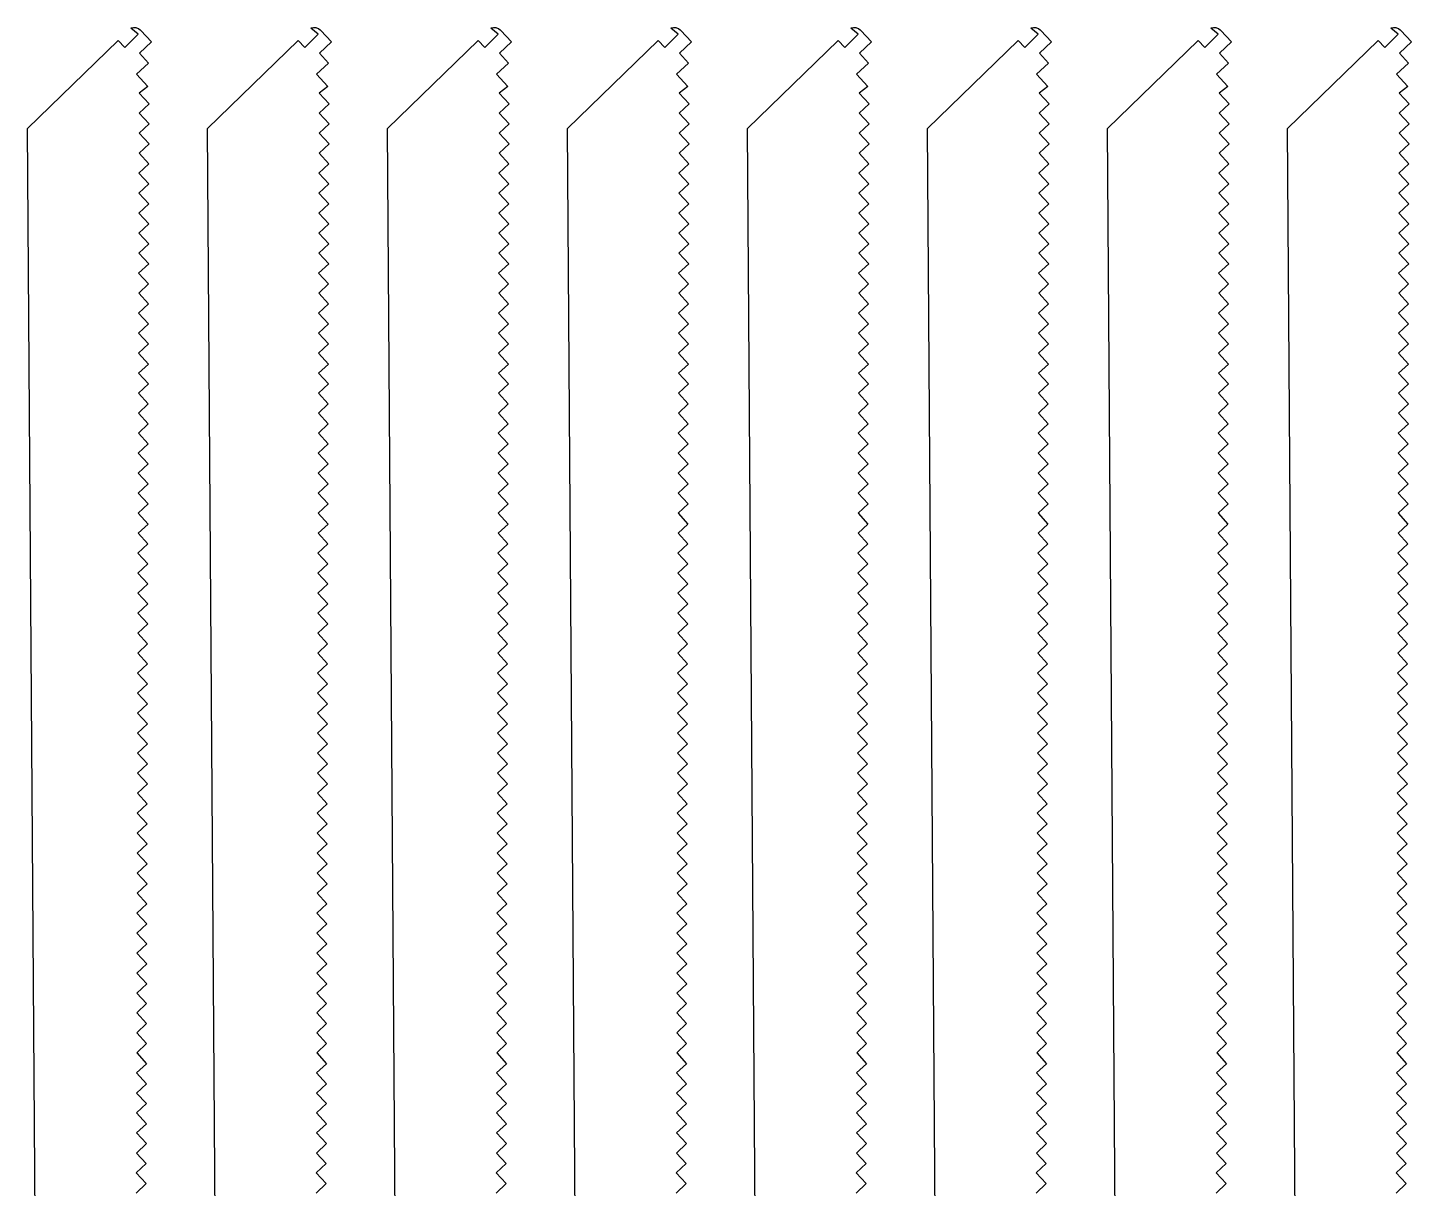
# Model space of a CAD drawing. Extents: x 12 to 2357, y -4 to 494.
# Drawn here: x 1253.3 to 1367.4, y 100.8 to 196.5 of the extents above; entities that cross this region are included whole.
import ezdxf

# ---------------------------------------------------------------- set-up
doc = ezdxf.new("R2010")
doc.units = 0
doc.layers.get('0').update_dxf_attribs({"linetype": 'CONTINUOUS'})

msp = doc.modelspace()

# ---------------------------------------------------------------- linework, layer by layer
for p, q in [((1262.43, 195.96), (1261.83, 196.48)), ((1262.63, 196.27), (1263.51, 195.33)), ((1277.27, 195.96), (1276.67, 196.48)), ((1277.47, 196.27), (1278.35, 195.33)), ((1292.11, 195.96), (1291.51, 196.48)), ((1292.31, 196.27), (1293.19, 195.33)), ((1306.95, 195.96), (1306.35, 196.48)), ((1307.15, 196.27), (1308.03, 195.33)), ((1321.79, 195.96), (1321.19, 196.48)), ((1321.99, 196.27), (1322.87, 195.33)), ((1336.63, 195.96), (1336.03, 196.48)), ((1336.83, 196.27), (1337.71, 195.33)), ((1351.47, 195.96), (1350.87, 196.48)), ((1351.67, 196.27), (1352.55, 195.33)), ((1366.31, 195.96), (1365.71, 196.48)), ((1366.51, 196.27), (1367.39, 195.33)), ((1253.31, 188.19), (1260.77, 195.45)), ((1260.77, 195.45), (1261.33, 194.88)), ((1261.33, 194.88), (1262.43, 195.96)), ((1263.51, 195.33), (1262.52, 194.41)), ((1268.15, 188.19), (1275.61, 195.45)), ((1275.61, 195.45), (1276.17, 194.88)), ((1276.17, 194.88), (1277.27, 195.96)), ((1278.35, 195.33), (1277.36, 194.41)), ((1282.99, 188.19), (1290.45, 195.45)), ((1290.45, 195.45), (1291.01, 194.88)), ((1291.01, 194.88), (1292.11, 195.96)), ((1293.19, 195.33), (1292.2, 194.41)), ((1297.83, 188.19), (1305.29, 195.45)), ((1305.29, 195.45), (1305.85, 194.88)), ((1305.85, 194.88), (1306.95, 195.96)), ((1308.03, 195.33), (1307.04, 194.41)), ((1312.67, 188.19), (1320.13, 195.45)), ((1320.13, 195.45), (1320.69, 194.88)), ((1320.69, 194.88), (1321.79, 195.96)), ((1322.87, 195.33), (1321.88, 194.41)), ((1327.51, 188.19), (1334.97, 195.45)), ((1334.97, 195.45), (1335.53, 194.88)), ((1335.53, 194.88), (1336.63, 195.96)), ((1337.71, 195.33), (1336.72, 194.41)), ((1342.35, 188.19), (1349.81, 195.45)), ((1349.81, 195.45), (1350.37, 194.88)), ((1350.37, 194.88), (1351.47, 195.96)), ((1352.55, 195.33), (1351.56, 194.41)), ((1357.19, 188.19), (1364.65, 195.45)), ((1364.65, 195.45), (1365.21, 194.88)), ((1365.21, 194.88), (1366.31, 195.96)), ((1367.39, 195.33), (1366.4, 194.41)), ((1262.52, 194.41), (1263.28, 193.59)), ((1277.36, 194.41), (1278.12, 193.59)), ((1292.2, 194.41), (1292.96, 193.59)), ((1307.04, 194.41), (1307.8, 193.59)), ((1321.88, 194.41), (1322.64, 193.59)), ((1336.72, 194.41), (1337.48, 193.59)), ((1351.56, 194.41), (1352.32, 193.59)), ((1366.4, 194.41), (1367.16, 193.59)), ((1263.28, 193.59), (1262.28, 192.67)), ((1278.12, 193.59), (1277.12, 192.67)), ((1292.96, 193.59), (1291.96, 192.67)), ((1307.8, 193.59), (1306.8, 192.67)), ((1322.64, 193.59), (1321.64, 192.67)), ((1337.48, 193.59), (1336.48, 192.67)), ((1352.32, 193.59), (1351.32, 192.67)), ((1367.16, 193.59), (1366.16, 192.67)), ((1262.28, 192.67), (1263.21, 191.66)), ((1263.21, 191.66), (1262.51, 191.11)), ((1277.12, 192.67), (1278.05, 191.66)), ((1278.05, 191.66), (1277.35, 191.11)), ((1291.96, 192.67), (1292.89, 191.66)), ((1292.89, 191.66), (1292.19, 191.11)), ((1306.8, 192.67), (1307.73, 191.66)), ((1307.73, 191.66), (1307.03, 191.11)), ((1321.64, 192.67), (1322.57, 191.66)), ((1322.57, 191.66), (1321.87, 191.11)), ((1336.48, 192.67), (1337.41, 191.66)), ((1337.41, 191.66), (1336.71, 191.11)), ((1351.32, 192.67), (1352.25, 191.66)), ((1352.25, 191.66), (1351.55, 191.11)), ((1366.16, 192.67), (1367.09, 191.66)), ((1367.09, 191.66), (1366.39, 191.11)), ((1262.51, 191.11), (1263.33, 190.23)), ((1277.35, 191.11), (1278.17, 190.23)), ((1292.19, 191.11), (1293.01, 190.23)), ((1307.03, 191.11), (1307.85, 190.23)), ((1321.87, 191.11), (1322.69, 190.23)), ((1336.71, 191.11), (1337.53, 190.23)), ((1351.55, 191.11), (1352.37, 190.23)), ((1366.39, 191.11), (1367.21, 190.23)), ((1263.33, 190.23), (1262.51, 189.46)), ((1262.51, 189.46), (1263.32, 188.58)), ((1278.17, 190.23), (1277.35, 189.46)), ((1277.35, 189.46), (1278.16, 188.58)), ((1293.01, 190.23), (1292.19, 189.46)), ((1292.19, 189.46), (1293, 188.58)), ((1307.85, 190.23), (1307.03, 189.46)), ((1307.03, 189.46), (1307.84, 188.58)), ((1322.69, 190.23), (1321.87, 189.46)), ((1321.87, 189.46), (1322.68, 188.58)), ((1337.53, 190.23), (1336.71, 189.46)), ((1336.71, 189.46), (1337.52, 188.58)), ((1352.37, 190.23), (1351.55, 189.46)), ((1351.55, 189.46), (1352.36, 188.58)), ((1367.21, 190.23), (1366.39, 189.46)), ((1366.39, 189.46), (1367.2, 188.58)), ((1263.32, 188.58), (1262.5, 187.81)), ((1278.16, 188.58), (1277.34, 187.81)), ((1293, 188.58), (1292.18, 187.81)), ((1307.84, 188.58), (1307.02, 187.81)), ((1322.68, 188.58), (1321.86, 187.81)), ((1337.52, 188.58), (1336.7, 187.81)), ((1352.36, 188.58), (1351.54, 187.81)), ((1367.2, 188.58), (1366.38, 187.81)), ((1254.52, 12.3), (1253.31, 188.19)), ((1262.5, 187.81), (1263.32, 186.94)), ((1269.36, 12.3), (1268.15, 188.19)), ((1277.34, 187.81), (1278.16, 186.94)), ((1284.2, 12.3), (1282.99, 188.19)), ((1292.18, 187.81), (1293, 186.94)), ((1299.04, 12.3), (1297.83, 188.19)), ((1307.02, 187.81), (1307.84, 186.94)), ((1313.88, 12.3), (1312.67, 188.19)), ((1321.86, 187.81), (1322.68, 186.94)), ((1328.72, 12.3), (1327.51, 188.19)), ((1336.7, 187.81), (1337.52, 186.94)), ((1343.56, 12.3), (1342.35, 188.19)), ((1351.54, 187.81), (1352.36, 186.94)), ((1358.4, 12.3), (1357.19, 188.19)), ((1366.38, 187.81), (1367.2, 186.94)), ((1263.32, 186.94), (1262.5, 186.17)), ((1262.5, 186.17), (1263.31, 185.28)), ((1278.16, 186.94), (1277.34, 186.17)), ((1277.34, 186.17), (1278.15, 185.28)), ((1293, 186.94), (1292.18, 186.17)), ((1292.18, 186.17), (1292.99, 185.28)), ((1307.84, 186.94), (1307.02, 186.17)), ((1307.02, 186.17), (1307.83, 185.28)), ((1322.68, 186.94), (1321.86, 186.17)), ((1321.86, 186.17), (1322.67, 185.28)), ((1337.52, 186.94), (1336.7, 186.17)), ((1336.7, 186.17), (1337.51, 185.28)), ((1352.36, 186.94), (1351.54, 186.17)), ((1351.54, 186.17), (1352.35, 185.28)), ((1367.2, 186.94), (1366.38, 186.17)), ((1366.38, 186.17), (1367.19, 185.28)), ((1263.31, 185.28), (1262.49, 184.52)), ((1278.15, 185.28), (1277.33, 184.52)), ((1292.99, 185.28), (1292.17, 184.52)), ((1307.83, 185.28), (1307.01, 184.52)), ((1322.67, 185.28), (1321.85, 184.52)), ((1337.51, 185.28), (1336.69, 184.52)), ((1352.35, 185.28), (1351.53, 184.52)), ((1367.19, 185.28), (1366.37, 184.52)), ((1262.49, 184.52), (1263.31, 183.64)), ((1277.33, 184.52), (1278.14, 183.64)), ((1292.17, 184.52), (1292.98, 183.64)), ((1307.01, 184.52), (1307.82, 183.64)), ((1321.85, 184.52), (1322.66, 183.64)), ((1336.69, 184.52), (1337.5, 183.64)), ((1351.53, 184.52), (1352.34, 183.64)), ((1366.37, 184.52), (1367.18, 183.64)), ((1263.31, 183.64), (1262.48, 182.87)), ((1262.48, 182.87), (1263.31, 181.98)), ((1278.14, 183.64), (1277.32, 182.87)), ((1277.32, 182.87), (1278.15, 181.98)), ((1292.98, 183.64), (1292.16, 182.87)), ((1292.16, 182.87), (1292.99, 181.98)), ((1307.82, 183.64), (1307, 182.87)), ((1307, 182.87), (1307.83, 181.98)), ((1322.66, 183.64), (1321.84, 182.87)), ((1321.84, 182.87), (1322.67, 181.98)), ((1337.5, 183.64), (1336.68, 182.87)), ((1336.68, 182.87), (1337.51, 181.98)), ((1352.34, 183.64), (1351.52, 182.87)), ((1351.52, 182.87), (1352.35, 181.98)), ((1367.18, 183.64), (1366.36, 182.87)), ((1366.36, 182.87), (1367.19, 181.98)), ((1263.31, 181.98), (1262.48, 181.22)), ((1278.15, 181.98), (1277.32, 181.22)), ((1292.99, 181.98), (1292.16, 181.22)), ((1307.83, 181.98), (1307, 181.22)), ((1322.67, 181.98), (1321.84, 181.22)), ((1337.51, 181.98), (1336.68, 181.22)), ((1352.35, 181.98), (1351.52, 181.22)), ((1367.19, 181.98), (1366.36, 181.22)), ((1262.48, 181.22), (1263.3, 180.34)), ((1263.3, 180.34), (1262.48, 179.57)), ((1277.32, 181.22), (1278.14, 180.34)), ((1278.14, 180.34), (1277.32, 179.57)), ((1292.16, 181.22), (1292.98, 180.34)), ((1292.98, 180.34), (1292.16, 179.57)), ((1307, 181.22), (1307.82, 180.34)), ((1307.82, 180.34), (1307, 179.57)), ((1321.84, 181.22), (1322.66, 180.34)), ((1322.66, 180.34), (1321.84, 179.57)), ((1336.68, 181.22), (1337.5, 180.34)), ((1337.5, 180.34), (1336.68, 179.57)), ((1351.52, 181.22), (1352.34, 180.34)), ((1352.34, 180.34), (1351.52, 179.57)), ((1366.36, 181.22), (1367.18, 180.34)), ((1367.18, 180.34), (1366.36, 179.57)), ((1262.48, 179.57), (1263.3, 178.69)), ((1277.32, 179.57), (1278.14, 178.69)), ((1292.16, 179.57), (1292.98, 178.69)), ((1307, 179.57), (1307.82, 178.69)), ((1321.84, 179.57), (1322.66, 178.69)), ((1336.68, 179.57), (1337.5, 178.69)), ((1351.52, 179.57), (1352.34, 178.69)), ((1366.36, 179.57), (1367.18, 178.69)), ((1263.3, 178.69), (1262.47, 177.92)), ((1278.14, 178.69), (1277.31, 177.92)), ((1292.98, 178.69), (1292.15, 177.92)), ((1307.82, 178.69), (1306.99, 177.92)), ((1322.66, 178.69), (1321.83, 177.92)), ((1337.5, 178.69), (1336.67, 177.92)), ((1352.34, 178.69), (1351.51, 177.92)), ((1367.18, 178.69), (1366.35, 177.92)), ((1263.29, 177.04), (1262.46, 176.27)), ((1262.47, 177.92), (1263.29, 177.04)), ((1278.13, 177.04), (1277.3, 176.27)), ((1277.31, 177.92), (1278.13, 177.04)), ((1292.97, 177.04), (1292.14, 176.27)), ((1292.15, 177.92), (1292.97, 177.04)), ((1307.81, 177.04), (1306.98, 176.27)), ((1306.99, 177.92), (1307.81, 177.04)), ((1322.65, 177.04), (1321.82, 176.27)), ((1321.83, 177.92), (1322.65, 177.04)), ((1337.49, 177.04), (1336.66, 176.27)), ((1336.67, 177.92), (1337.49, 177.04)), ((1352.33, 177.04), (1351.5, 176.27)), ((1351.51, 177.92), (1352.33, 177.04)), ((1367.17, 177.04), (1366.34, 176.27)), ((1366.35, 177.92), (1367.17, 177.04)), ((1262.46, 176.27), (1263.28, 175.38)), ((1277.3, 176.27), (1278.12, 175.38)), ((1292.14, 176.27), (1292.96, 175.38)), ((1306.98, 176.27), (1307.8, 175.38)), ((1321.82, 176.27), (1322.64, 175.38)), ((1336.66, 176.27), (1337.48, 175.38)), ((1351.5, 176.27), (1352.32, 175.38)), ((1366.34, 176.27), (1367.16, 175.38)), ((1263.28, 175.38), (1262.47, 174.61)), ((1262.47, 174.61), (1263.28, 173.74)), ((1278.12, 175.38), (1277.31, 174.61)), ((1277.31, 174.61), (1278.12, 173.74)), ((1292.96, 175.38), (1292.15, 174.61)), ((1292.15, 174.61), (1292.96, 173.74)), ((1307.8, 175.38), (1306.99, 174.61)), ((1306.99, 174.61), (1307.8, 173.74)), ((1322.64, 175.38), (1321.83, 174.61)), ((1321.83, 174.61), (1322.64, 173.74)), ((1337.48, 175.38), (1336.67, 174.61)), ((1336.67, 174.61), (1337.48, 173.74)), ((1352.32, 175.38), (1351.51, 174.61)), ((1351.51, 174.61), (1352.32, 173.74)), ((1367.16, 175.38), (1366.35, 174.61)), ((1366.35, 174.61), (1367.16, 173.74)), ((1263.28, 173.74), (1262.46, 172.96)), ((1278.12, 173.74), (1277.3, 172.96)), ((1292.96, 173.74), (1292.14, 172.96)), ((1307.8, 173.74), (1306.98, 172.96)), ((1322.64, 173.74), (1321.82, 172.96)), ((1337.48, 173.74), (1336.66, 172.96)), ((1352.32, 173.74), (1351.5, 172.96)), ((1367.16, 173.74), (1366.34, 172.96)), ((1262.46, 172.96), (1263.28, 172.08)), ((1277.3, 172.96), (1278.12, 172.08)), ((1292.14, 172.96), (1292.96, 172.08)), ((1306.98, 172.96), (1307.8, 172.08)), ((1321.82, 172.96), (1322.64, 172.08)), ((1336.66, 172.96), (1337.48, 172.08)), ((1351.5, 172.96), (1352.32, 172.08)), ((1366.34, 172.96), (1367.16, 172.08)), ((1263.28, 172.08), (1262.46, 171.32)), ((1262.46, 171.32), (1263.28, 170.44)), ((1278.12, 172.08), (1277.3, 171.32)), ((1277.3, 171.32), (1278.11, 170.44)), ((1292.96, 172.08), (1292.14, 171.32)), ((1292.14, 171.32), (1292.95, 170.44)), ((1307.8, 172.08), (1306.98, 171.32)), ((1306.98, 171.32), (1307.79, 170.44)), ((1322.64, 172.08), (1321.82, 171.32)), ((1321.82, 171.32), (1322.63, 170.44)), ((1337.48, 172.08), (1336.66, 171.32)), ((1336.66, 171.32), (1337.47, 170.44)), ((1352.32, 172.08), (1351.5, 171.32)), ((1351.5, 171.32), (1352.31, 170.44)), ((1367.16, 172.08), (1366.34, 171.32)), ((1366.34, 171.32), (1367.15, 170.44)), ((1263.28, 170.44), (1262.45, 169.67)), ((1278.11, 170.44), (1277.29, 169.67)), ((1292.95, 170.44), (1292.13, 169.67)), ((1307.79, 170.44), (1306.97, 169.67)), ((1322.63, 170.44), (1321.81, 169.67)), ((1337.47, 170.44), (1336.65, 169.67)), ((1352.31, 170.44), (1351.49, 169.67)), ((1367.15, 170.44), (1366.33, 169.67)), ((1262.45, 169.67), (1263.27, 168.78)), ((1277.29, 169.67), (1278.11, 168.78)), ((1292.13, 169.67), (1292.95, 168.78)), ((1306.97, 169.67), (1307.79, 168.78)), ((1321.81, 169.67), (1322.63, 168.78)), ((1336.65, 169.67), (1337.47, 168.78)), ((1351.49, 169.67), (1352.31, 168.78)), ((1366.33, 169.67), (1367.15, 168.78)), ((1263.27, 168.78), (1262.45, 168.02)), ((1262.45, 168.02), (1263.27, 167.14)), ((1278.11, 168.78), (1277.29, 168.02)), ((1277.29, 168.02), (1278.11, 167.14)), ((1292.95, 168.78), (1292.13, 168.02)), ((1292.13, 168.02), (1292.95, 167.14)), ((1307.79, 168.78), (1306.97, 168.02)), ((1306.97, 168.02), (1307.79, 167.14)), ((1322.63, 168.78), (1321.81, 168.02)), ((1321.81, 168.02), (1322.63, 167.14)), ((1337.47, 168.78), (1336.65, 168.02)), ((1336.65, 168.02), (1337.47, 167.14)), ((1352.31, 168.78), (1351.49, 168.02)), ((1351.49, 168.02), (1352.31, 167.14)), ((1367.15, 168.78), (1366.33, 168.02)), ((1366.33, 168.02), (1367.15, 167.14)), ((1263.27, 167.14), (1262.44, 166.37)), ((1278.11, 167.14), (1277.28, 166.37)), ((1292.95, 167.14), (1292.12, 166.37)), ((1307.79, 167.14), (1306.96, 166.37)), ((1322.63, 167.14), (1321.8, 166.37)), ((1337.47, 167.14), (1336.64, 166.37)), ((1352.31, 167.14), (1351.48, 166.37)), ((1367.15, 167.14), (1366.32, 166.37)), ((1262.44, 166.37), (1263.26, 165.49)), ((1263.26, 165.49), (1262.44, 164.72)), ((1277.28, 166.37), (1278.1, 165.49)), ((1278.1, 165.49), (1277.28, 164.72)), ((1292.12, 166.37), (1292.94, 165.49)), ((1292.94, 165.49), (1292.12, 164.72)), ((1306.96, 166.37), (1307.78, 165.49)), ((1307.78, 165.49), (1306.96, 164.72)), ((1321.8, 166.37), (1322.62, 165.49)), ((1322.62, 165.49), (1321.8, 164.72)), ((1336.64, 166.37), (1337.46, 165.49)), ((1337.46, 165.49), (1336.64, 164.72)), ((1351.48, 166.37), (1352.3, 165.49)), ((1352.3, 165.49), (1351.48, 164.72)), ((1366.32, 166.37), (1367.14, 165.49)), ((1367.14, 165.49), (1366.32, 164.72)), ((1262.44, 164.72), (1263.26, 163.84)), ((1277.28, 164.72), (1278.1, 163.84)), ((1292.12, 164.72), (1292.94, 163.84)), ((1306.96, 164.72), (1307.78, 163.84)), ((1321.8, 164.72), (1322.62, 163.84)), ((1336.64, 164.72), (1337.46, 163.84)), ((1351.48, 164.72), (1352.3, 163.84)), ((1366.32, 164.72), (1367.14, 163.84)), ((1263.26, 163.84), (1262.44, 163.07)), ((1278.1, 163.84), (1277.28, 163.07)), ((1292.94, 163.84), (1292.11, 163.07)), ((1307.78, 163.84), (1306.95, 163.07)), ((1322.62, 163.84), (1321.79, 163.07)), ((1337.46, 163.84), (1336.63, 163.07)), ((1352.3, 163.84), (1351.47, 163.07)), ((1367.14, 163.84), (1366.31, 163.07)), ((1263.25, 162.19), (1262.43, 161.42)), ((1262.44, 163.07), (1263.25, 162.19)), ((1278.09, 162.19), (1277.27, 161.42)), ((1277.28, 163.07), (1278.09, 162.19)), ((1292.11, 163.07), (1292.93, 162.19)), ((1292.93, 162.19), (1292.11, 161.42)), ((1306.95, 163.07), (1307.77, 162.19)), ((1307.77, 162.19), (1306.95, 161.42)), ((1321.79, 163.07), (1322.61, 162.19)), ((1322.61, 162.19), (1321.79, 161.42)), ((1336.63, 163.07), (1337.45, 162.19)), ((1337.45, 162.19), (1336.63, 161.42)), ((1351.47, 163.07), (1352.29, 162.19)), ((1352.29, 162.19), (1351.47, 161.42)), ((1366.31, 163.07), (1367.13, 162.19)), ((1367.13, 162.19), (1366.31, 161.42)), ((1262.43, 161.42), (1263.25, 160.55)), ((1277.27, 161.42), (1278.09, 160.55)), ((1292.11, 161.42), (1292.93, 160.55)), ((1306.95, 161.42), (1307.77, 160.55)), ((1321.79, 161.42), (1322.61, 160.55)), ((1336.63, 161.42), (1337.45, 160.55)), ((1351.47, 161.42), (1352.29, 160.55)), ((1366.31, 161.42), (1367.13, 160.55)), ((1263.25, 160.55), (1262.43, 159.77)), ((1262.43, 159.77), (1263.24, 158.89)), ((1278.09, 160.55), (1277.27, 159.77)), ((1277.27, 159.77), (1278.08, 158.89)), ((1292.93, 160.55), (1292.11, 159.77)), ((1292.11, 159.77), (1292.92, 158.89)), ((1307.77, 160.55), (1306.95, 159.77)), ((1306.95, 159.77), (1307.76, 158.89)), ((1322.61, 160.55), (1321.79, 159.77)), ((1321.79, 159.77), (1322.6, 158.89)), ((1337.45, 160.55), (1336.63, 159.77)), ((1336.63, 159.77), (1337.44, 158.89)), ((1352.29, 160.55), (1351.47, 159.77)), ((1351.47, 159.77), (1352.28, 158.89)), ((1367.13, 160.55), (1366.31, 159.77)), ((1366.31, 159.77), (1367.12, 158.89)), ((1263.24, 158.89), (1262.42, 158.13)), ((1278.08, 158.89), (1277.26, 158.13)), ((1292.92, 158.89), (1292.1, 158.13)), ((1307.76, 158.89), (1306.94, 158.13)), ((1322.6, 158.89), (1321.78, 158.13)), ((1337.44, 158.89), (1336.62, 158.13)), ((1352.28, 158.89), (1351.46, 158.13)), ((1367.12, 158.89), (1366.3, 158.13)), ((1262.42, 158.13), (1263.24, 157.25)), ((1277.26, 158.13), (1278.08, 157.25)), ((1292.1, 158.13), (1292.92, 157.25)), ((1306.94, 158.13), (1307.76, 157.25)), ((1321.78, 158.13), (1322.6, 157.25)), ((1336.62, 158.13), (1337.44, 157.25)), ((1351.46, 158.13), (1352.28, 157.25)), ((1366.3, 158.13), (1367.12, 157.25)), ((1263.24, 157.25), (1262.42, 156.48)), ((1262.42, 156.48), (1263.24, 155.59)), ((1278.08, 157.25), (1277.26, 156.48)), ((1277.26, 156.48), (1278.08, 155.59)), ((1292.92, 157.25), (1292.1, 156.48)), ((1292.1, 156.48), (1292.92, 155.59)), ((1307.76, 157.25), (1306.94, 156.48)), ((1306.94, 156.48), (1307.75, 155.59)), ((1322.6, 157.25), (1321.78, 156.48)), ((1321.78, 156.48), (1322.59, 155.59)), ((1337.44, 157.25), (1336.62, 156.48)), ((1336.62, 156.48), (1337.43, 155.59)), ((1352.28, 157.25), (1351.46, 156.48)), ((1351.46, 156.48), (1352.27, 155.59)), ((1367.12, 157.25), (1366.3, 156.48)), ((1366.3, 156.48), (1367.11, 155.59)), ((1263.24, 155.59), (1262.41, 154.83)), ((1278.08, 155.59), (1277.25, 154.83)), ((1292.92, 155.59), (1292.09, 154.83)), ((1307.75, 155.59), (1306.93, 154.83)), ((1322.59, 155.59), (1321.77, 154.83)), ((1337.43, 155.59), (1336.61, 154.83)), ((1352.27, 155.59), (1351.45, 154.83)), ((1367.11, 155.59), (1366.29, 154.83)), ((1262.41, 154.83), (1263.23, 153.96)), ((1277.25, 154.83), (1278.07, 153.96)), ((1292.09, 154.83), (1292.91, 153.96)), ((1306.93, 154.83), (1307.75, 153.96)), ((1321.77, 154.83), (1322.59, 153.96)), ((1336.61, 154.83), (1337.42, 153.96)), ((1351.45, 154.83), (1352.26, 153.96)), ((1366.29, 154.83), (1367.1, 153.96)), ((1263.23, 153.96), (1262.4, 153.19)), ((1262.4, 153.19), (1263.23, 152.3)), ((1278.07, 153.96), (1277.24, 153.19)), ((1277.24, 153.19), (1278.07, 152.3)), ((1292.91, 153.96), (1292.08, 153.19)), ((1292.08, 153.19), (1292.91, 152.3)), ((1307.75, 153.96), (1306.92, 153.19)), ((1306.92, 153.19), (1307.75, 152.3)), ((1322.59, 153.96), (1321.76, 153.19)), ((1321.76, 153.19), (1322.59, 152.3)), ((1337.42, 153.96), (1336.6, 153.19)), ((1336.6, 153.19), (1337.43, 152.3)), ((1352.26, 153.96), (1351.44, 153.19)), ((1351.44, 153.19), (1352.27, 152.3)), ((1367.1, 153.96), (1366.28, 153.19)), ((1366.28, 153.19), (1367.11, 152.3)), ((1263.23, 152.3), (1262.4, 151.53)), ((1278.07, 152.3), (1277.24, 151.53)), ((1292.91, 152.3), (1292.08, 151.53)), ((1307.75, 152.3), (1306.92, 151.53)), ((1322.59, 152.3), (1321.76, 151.53)), ((1337.43, 152.3), (1336.6, 151.53)), ((1352.27, 152.3), (1351.44, 151.53)), ((1367.11, 152.3), (1366.28, 151.53)), ((1262.4, 151.53), (1263.22, 150.65)), ((1263.22, 150.65), (1262.4, 149.89)), ((1277.24, 151.53), (1278.06, 150.65)), ((1278.06, 150.65), (1277.24, 149.89)), ((1292.08, 151.53), (1292.9, 150.65)), ((1292.9, 150.65), (1292.08, 149.89)), ((1306.92, 151.53), (1307.74, 150.65)), ((1307.74, 150.65), (1306.92, 149.89)), ((1321.76, 151.53), (1322.58, 150.65)), ((1322.58, 150.65), (1321.76, 149.89)), ((1336.6, 151.53), (1337.42, 150.65)), ((1337.42, 150.65), (1336.6, 149.89)), ((1351.44, 151.53), (1352.26, 150.65)), ((1352.26, 150.65), (1351.44, 149.89)), ((1366.28, 151.53), (1367.1, 150.65)), ((1367.1, 150.65), (1366.28, 149.89)), ((1262.4, 149.89), (1263.22, 149)), ((1277.24, 149.89), (1278.06, 149)), ((1292.08, 149.89), (1292.9, 149)), ((1306.92, 149.89), (1307.74, 149)), ((1321.76, 149.89), (1322.58, 149)), ((1336.6, 149.89), (1337.42, 149)), ((1351.44, 149.89), (1352.26, 149)), ((1366.28, 149.89), (1367.1, 149)), ((1263.22, 149), (1262.4, 148.23)), ((1278.06, 149), (1277.24, 148.23)), ((1292.9, 149), (1292.08, 148.23)), ((1307.74, 149), (1306.92, 148.23)), ((1322.58, 149), (1321.75, 148.23)), ((1337.42, 149), (1336.59, 148.23)), ((1352.26, 149), (1351.43, 148.23)), ((1367.1, 149), (1366.27, 148.23)), ((1263.21, 147.36), (1262.39, 146.59)), ((1262.4, 148.23), (1263.21, 147.36)), ((1278.05, 147.36), (1277.23, 146.59)), ((1277.24, 148.23), (1278.05, 147.36)), ((1292.89, 147.36), (1292.07, 146.59)), ((1292.08, 148.23), (1292.89, 147.36)), ((1307.73, 147.36), (1306.91, 146.59)), ((1306.92, 148.23), (1307.73, 147.36)), ((1321.75, 148.23), (1322.57, 147.36)), ((1322.57, 147.36), (1321.75, 146.59)), ((1336.59, 148.23), (1337.41, 147.36)), ((1337.41, 147.36), (1336.59, 146.59)), ((1351.43, 148.23), (1352.25, 147.36)), ((1352.25, 147.36), (1351.43, 146.59)), ((1366.27, 148.23), (1367.09, 147.36)), ((1367.09, 147.36), (1366.27, 146.59)), ((1262.39, 146.59), (1263.2, 145.72)), ((1277.23, 146.59), (1278.04, 145.72)), ((1292.07, 146.59), (1292.88, 145.72)), ((1306.91, 146.59), (1307.72, 145.72)), ((1321.75, 146.59), (1322.56, 145.72)), ((1336.59, 146.59), (1337.4, 145.72)), ((1351.43, 146.59), (1352.24, 145.72)), ((1366.27, 146.59), (1367.08, 145.72)), ((1263.2, 145.72), (1262.39, 144.95)), ((1262.39, 144.95), (1263.2, 144.07)), ((1278.04, 145.72), (1277.23, 144.95)), ((1277.23, 144.95), (1278.04, 144.07)), ((1292.88, 145.72), (1292.07, 144.95)), ((1292.07, 144.95), (1292.88, 144.07)), ((1307.72, 145.72), (1306.91, 144.95)), ((1306.91, 144.95), (1307.72, 144.07)), ((1322.56, 145.72), (1321.75, 144.95)), ((1321.75, 144.95), (1322.56, 144.07)), ((1337.4, 145.72), (1336.59, 144.95)), ((1336.59, 144.95), (1337.4, 144.07)), ((1352.24, 145.72), (1351.43, 144.95)), ((1351.43, 144.95), (1352.24, 144.07)), ((1367.08, 145.72), (1366.27, 144.95)), ((1366.27, 144.95), (1367.08, 144.07)), ((1263.2, 144.07), (1262.38, 143.3)), ((1278.04, 144.07), (1277.22, 143.3)), ((1292.88, 144.07), (1292.06, 143.3)), ((1307.72, 144.07), (1306.9, 143.3)), ((1322.56, 144.07), (1321.74, 143.3)), ((1337.4, 144.07), (1336.58, 143.3)), ((1352.24, 144.07), (1351.42, 143.3)), ((1367.08, 144.07), (1366.26, 143.3)), ((1262.38, 143.3), (1263.2, 142.41)), ((1277.22, 143.3), (1278.04, 142.41)), ((1292.06, 143.3), (1292.88, 142.41)), ((1306.9, 143.3), (1307.72, 142.41)), ((1321.74, 143.3), (1322.56, 142.41)), ((1336.58, 143.3), (1337.4, 142.41)), ((1351.42, 143.3), (1352.24, 142.41)), ((1366.26, 143.3), (1367.08, 142.41)), ((1263.2, 142.41), (1262.38, 141.65)), ((1262.38, 141.65), (1263.2, 140.77)), ((1278.04, 142.41), (1277.22, 141.65)), ((1277.22, 141.65), (1278.04, 140.77)), ((1292.88, 142.41), (1292.06, 141.65)), ((1292.06, 141.65), (1292.88, 140.77)), ((1307.72, 142.41), (1306.9, 141.65)), ((1306.9, 141.65), (1307.72, 140.77)), ((1322.56, 142.41), (1321.74, 141.65)), ((1321.74, 141.65), (1322.56, 140.77)), ((1337.4, 142.41), (1336.58, 141.65)), ((1336.58, 141.65), (1337.39, 140.77)), ((1352.24, 142.41), (1351.42, 141.65)), ((1351.42, 141.65), (1352.23, 140.77)), ((1367.08, 142.41), (1366.26, 141.65)), ((1366.26, 141.65), (1367.07, 140.77)), ((1263.2, 140.77), (1262.37, 140)), ((1278.04, 140.77), (1277.21, 140)), ((1292.88, 140.77), (1292.05, 140)), ((1307.72, 140.77), (1306.89, 140)), ((1322.56, 140.77), (1321.73, 140)), ((1337.39, 140.77), (1336.57, 140)), ((1352.23, 140.77), (1351.41, 140)), ((1367.07, 140.77), (1366.25, 140)), ((1262.37, 140), (1263.19, 139.12)), ((1277.21, 140), (1278.03, 139.12)), ((1292.05, 140), (1292.87, 139.12)), ((1306.89, 140), (1307.71, 139.12)), ((1321.73, 140), (1322.55, 139.12)), ((1336.57, 140), (1337.39, 139.12)), ((1351.41, 140), (1352.23, 139.12)), ((1366.25, 140), (1367.07, 139.12)), ((1263.19, 139.12), (1262.37, 138.35)), ((1262.37, 138.35), (1263.19, 137.47)), ((1278.03, 139.12), (1277.21, 138.35)), ((1277.21, 138.35), (1278.03, 137.47)), ((1292.87, 139.12), (1292.05, 138.35)), ((1292.05, 138.35), (1292.87, 137.47)), ((1307.71, 139.12), (1306.89, 138.35)), ((1306.89, 138.35), (1307.71, 137.47)), ((1322.55, 139.12), (1321.73, 138.35)), ((1321.73, 138.35), (1322.55, 137.47)), ((1337.39, 139.12), (1336.57, 138.35)), ((1336.57, 138.35), (1337.39, 137.47)), ((1352.23, 139.12), (1351.41, 138.35)), ((1351.41, 138.35), (1352.23, 137.47)), ((1367.07, 139.12), (1366.25, 138.35)), ((1366.25, 138.35), (1367.07, 137.47)), ((1263.19, 137.47), (1262.36, 136.71)), ((1278.03, 137.47), (1277.2, 136.71)), ((1292.87, 137.47), (1292.04, 136.71)), ((1307.71, 137.47), (1306.88, 136.71)), ((1322.55, 137.47), (1321.72, 136.71)), ((1337.39, 137.47), (1336.56, 136.71)), ((1352.23, 137.47), (1351.4, 136.71)), ((1367.07, 137.47), (1366.24, 136.71)), ((1262.36, 136.71), (1263.18, 135.82)), ((1263.18, 135.82), (1262.36, 135.05)), ((1277.2, 136.71), (1278.02, 135.82)), ((1278.02, 135.82), (1277.2, 135.05)), ((1292.04, 136.71), (1292.86, 135.82)), ((1292.86, 135.82), (1292.04, 135.05)), ((1306.88, 136.71), (1307.7, 135.82)), ((1307.7, 135.82), (1306.88, 135.05)), ((1321.72, 136.71), (1322.54, 135.82)), ((1322.54, 135.82), (1321.72, 135.05)), ((1336.56, 136.71), (1337.38, 135.82)), ((1337.38, 135.82), (1336.56, 135.05)), ((1351.4, 136.71), (1352.22, 135.82)), ((1352.22, 135.82), (1351.4, 135.05)), ((1366.24, 136.71), (1367.06, 135.82)), ((1367.06, 135.82), (1366.24, 135.05)), ((1262.36, 135.05), (1263.18, 134.18)), ((1277.2, 135.05), (1278.02, 134.18)), ((1292.04, 135.05), (1292.86, 134.18)), ((1306.88, 135.05), (1307.7, 134.18)), ((1321.72, 135.05), (1322.54, 134.18)), ((1336.56, 135.05), (1337.38, 134.18)), ((1351.4, 135.05), (1352.22, 134.18)), ((1366.24, 135.05), (1367.06, 134.18)), ((1263.18, 134.18), (1262.36, 133.4)), ((1278.02, 134.18), (1277.2, 133.4)), ((1292.86, 134.18), (1292.04, 133.4)), ((1307.7, 134.18), (1306.88, 133.4)), ((1322.54, 134.18), (1321.72, 133.4)), ((1337.38, 134.18), (1336.56, 133.4)), ((1352.22, 134.18), (1351.39, 133.4)), ((1367.06, 134.18), (1366.23, 133.4)), ((1263.17, 132.52), (1262.35, 131.76)), ((1262.36, 133.4), (1263.17, 132.52)), ((1278.01, 132.52), (1277.19, 131.76)), ((1277.2, 133.4), (1278.01, 132.52)), ((1292.85, 132.52), (1292.03, 131.76)), ((1292.04, 133.4), (1292.85, 132.52)), ((1307.69, 132.52), (1306.87, 131.76)), ((1306.88, 133.4), (1307.69, 132.52)), ((1322.53, 132.52), (1321.71, 131.76)), ((1321.72, 133.4), (1322.53, 132.52)), ((1337.37, 132.52), (1336.55, 131.76)), ((1336.56, 133.4), (1337.37, 132.52)), ((1351.39, 133.4), (1352.21, 132.52)), ((1352.21, 132.52), (1351.39, 131.76)), ((1366.23, 133.4), (1367.05, 132.52)), ((1367.05, 132.52), (1366.23, 131.76)), ((1262.35, 131.76), (1263.17, 130.88)), ((1277.19, 131.76), (1278.01, 130.88)), ((1292.03, 131.76), (1292.85, 130.88)), ((1306.87, 131.76), (1307.69, 130.88)), ((1321.71, 131.76), (1322.53, 130.88)), ((1336.55, 131.76), (1337.37, 130.88)), ((1351.39, 131.76), (1352.21, 130.88)), ((1366.23, 131.76), (1367.05, 130.88)), ((1263.17, 130.88), (1262.35, 130.1)), ((1262.35, 130.1), (1263.16, 129.23)), ((1278.01, 130.88), (1277.19, 130.1)), ((1277.19, 130.1), (1278, 129.23)), ((1292.85, 130.88), (1292.03, 130.1)), ((1292.03, 130.1), (1292.84, 129.23)), ((1307.69, 130.88), (1306.87, 130.1)), ((1306.87, 130.1), (1307.68, 129.23)), ((1322.53, 130.88), (1321.71, 130.1)), ((1321.71, 130.1), (1322.52, 129.23)), ((1337.37, 130.88), (1336.55, 130.1)), ((1336.55, 130.1), (1337.36, 129.23)), ((1352.21, 130.88), (1351.39, 130.1)), ((1351.39, 130.1), (1352.2, 129.23)), ((1367.05, 130.88), (1366.23, 130.1)), ((1366.23, 130.1), (1367.04, 129.23)), ((1263.16, 129.23), (1262.34, 128.46)), ((1278, 129.23), (1277.18, 128.46)), ((1292.84, 129.23), (1292.02, 128.46)), ((1307.68, 129.23), (1306.86, 128.46)), ((1322.52, 129.23), (1321.7, 128.46)), ((1337.36, 129.23), (1336.54, 128.46)), ((1352.2, 129.23), (1351.38, 128.46)), ((1367.04, 129.23), (1366.22, 128.46)), ((1262.34, 128.46), (1263.16, 127.58)), ((1277.18, 128.46), (1278, 127.58)), ((1292.02, 128.46), (1292.84, 127.58)), ((1306.86, 128.46), (1307.68, 127.58)), ((1321.7, 128.46), (1322.52, 127.58)), ((1336.54, 128.46), (1337.36, 127.58)), ((1351.38, 128.46), (1352.2, 127.58)), ((1366.22, 128.46), (1367.04, 127.58)), ((1263.16, 127.58), (1262.34, 126.81)), ((1262.34, 126.81), (1263.16, 125.93)), ((1278, 127.58), (1277.18, 126.81)), ((1277.18, 126.81), (1278, 125.93)), ((1292.84, 127.58), (1292.02, 126.81)), ((1292.02, 126.81), (1292.84, 125.93)), ((1307.68, 127.58), (1306.86, 126.81)), ((1306.86, 126.81), (1307.68, 125.93)), ((1322.52, 127.58), (1321.7, 126.81)), ((1321.7, 126.81), (1322.52, 125.93)), ((1337.36, 127.58), (1336.54, 126.81)), ((1336.54, 126.81), (1337.36, 125.93)), ((1352.2, 127.58), (1351.38, 126.81)), ((1351.38, 126.81), (1352.2, 125.93)), ((1367.04, 127.58), (1366.22, 126.81)), ((1366.22, 126.81), (1367.03, 125.93)), ((1263.16, 125.93), (1262.33, 125.16)), ((1278, 125.93), (1277.17, 125.16)), ((1292.84, 125.93), (1292.01, 125.16)), ((1307.68, 125.93), (1306.85, 125.16)), ((1322.52, 125.93), (1321.69, 125.16)), ((1337.36, 125.93), (1336.53, 125.16)), ((1352.2, 125.93), (1351.37, 125.16)), ((1367.03, 125.93), (1366.21, 125.16)), ((1262.33, 125.16), (1263.15, 124.29)), ((1277.17, 125.16), (1277.99, 124.29)), ((1292.01, 125.16), (1292.83, 124.29)), ((1306.85, 125.16), (1307.67, 124.29)), ((1321.69, 125.16), (1322.51, 124.29)), ((1336.53, 125.16), (1337.35, 124.29)), ((1351.37, 125.16), (1352.19, 124.29)), ((1366.21, 125.16), (1367.03, 124.29)), ((1263.15, 124.29), (1262.32, 123.52)), ((1262.32, 123.52), (1263.15, 122.63)), ((1277.99, 124.29), (1277.16, 123.52)), ((1277.16, 123.52), (1277.99, 122.63)), ((1292.83, 124.29), (1292, 123.52)), ((1292, 123.52), (1292.83, 122.63)), ((1307.67, 124.29), (1306.84, 123.52)), ((1306.84, 123.52), (1307.67, 122.63)), ((1322.51, 124.29), (1321.68, 123.52)), ((1321.68, 123.52), (1322.51, 122.63)), ((1337.35, 124.29), (1336.52, 123.52)), ((1336.52, 123.52), (1337.35, 122.63)), ((1352.19, 124.29), (1351.36, 123.52)), ((1351.36, 123.52), (1352.19, 122.63)), ((1367.03, 124.29), (1366.2, 123.52)), ((1366.2, 123.52), (1367.03, 122.63)), ((1263.15, 122.63), (1262.32, 121.86)), ((1277.99, 122.63), (1277.16, 121.86)), ((1292.83, 122.63), (1292, 121.86)), ((1307.67, 122.63), (1306.84, 121.86)), ((1322.51, 122.63), (1321.68, 121.86)), ((1337.35, 122.63), (1336.52, 121.86)), ((1352.19, 122.63), (1351.36, 121.86)), ((1367.03, 122.63), (1366.2, 121.86)), ((1262.32, 121.86), (1263.14, 120.99)), ((1263.14, 120.99), (1262.32, 120.22)), ((1277.16, 121.86), (1277.98, 120.99)), ((1277.98, 120.99), (1277.16, 120.22)), ((1292, 121.86), (1292.82, 120.99)), ((1292.82, 120.99), (1292, 120.22)), ((1306.84, 121.86), (1307.66, 120.99)), ((1307.66, 120.99), (1306.84, 120.22)), ((1321.68, 121.86), (1322.5, 120.99)), ((1322.5, 120.99), (1321.68, 120.22)), ((1336.52, 121.86), (1337.34, 120.99)), ((1337.34, 120.99), (1336.52, 120.22)), ((1351.36, 121.86), (1352.18, 120.99)), ((1352.18, 120.99), (1351.36, 120.22)), ((1366.2, 121.86), (1367.02, 120.99)), ((1367.02, 120.99), (1366.2, 120.22)), ((1262.32, 120.22), (1263.14, 119.33)), ((1277.16, 120.22), (1277.98, 119.33)), ((1292, 120.22), (1292.82, 119.33)), ((1306.84, 120.22), (1307.66, 119.33)), ((1321.68, 120.22), (1322.5, 119.33)), ((1336.52, 120.22), (1337.34, 119.33)), ((1351.36, 120.22), (1352.18, 119.33)), ((1366.2, 120.22), (1367.02, 119.33)), ((1263.14, 119.33), (1262.32, 118.57)), ((1277.98, 119.33), (1277.16, 118.57)), ((1292.82, 119.33), (1292, 118.57)), ((1307.66, 119.33), (1306.84, 118.57)), ((1322.5, 119.33), (1321.68, 118.57)), ((1337.34, 119.33), (1336.52, 118.57)), ((1352.18, 119.33), (1351.36, 118.57)), ((1367.02, 119.33), (1366.2, 118.57)), ((1263.13, 117.69), (1262.31, 116.92)), ((1262.32, 118.57), (1263.13, 117.69)), ((1277.97, 117.69), (1277.15, 116.92)), ((1277.16, 118.57), (1277.97, 117.69)), ((1292.81, 117.69), (1291.99, 116.92)), ((1292, 118.57), (1292.81, 117.69)), ((1307.65, 117.69), (1306.83, 116.92)), ((1306.84, 118.57), (1307.65, 117.69)), ((1322.49, 117.69), (1321.67, 116.92)), ((1321.68, 118.57), (1322.49, 117.69)), ((1337.33, 117.69), (1336.51, 116.92)), ((1336.52, 118.57), (1337.33, 117.69)), ((1352.17, 117.69), (1351.35, 116.92)), ((1351.36, 118.57), (1352.17, 117.69)), ((1367.01, 117.69), (1366.19, 116.92)), ((1366.2, 118.57), (1367.01, 117.69)), ((1262.31, 116.92), (1263.12, 116.05)), ((1277.15, 116.92), (1277.96, 116.05)), ((1291.99, 116.92), (1292.8, 116.05)), ((1306.83, 116.92), (1307.64, 116.05)), ((1321.67, 116.92), (1322.48, 116.05)), ((1336.51, 116.92), (1337.32, 116.05)), ((1351.35, 116.92), (1352.16, 116.05)), ((1366.19, 116.92), (1367, 116.05)), ((1263.12, 116.05), (1262.31, 115.28)), ((1262.31, 115.28), (1263.12, 114.4)), ((1277.96, 116.05), (1277.15, 115.28)), ((1277.15, 115.28), (1277.96, 114.4)), ((1292.8, 116.05), (1291.99, 115.28)), ((1291.99, 115.28), (1292.8, 114.4)), ((1307.64, 116.05), (1306.83, 115.28)), ((1306.83, 115.28), (1307.64, 114.4)), ((1322.48, 116.05), (1321.67, 115.28)), ((1321.67, 115.28), (1322.48, 114.4)), ((1337.32, 116.05), (1336.51, 115.28)), ((1336.51, 115.28), (1337.32, 114.4)), ((1352.16, 116.05), (1351.35, 115.28)), ((1351.35, 115.28), (1352.16, 114.4)), ((1367, 116.05), (1366.19, 115.28)), ((1366.19, 115.28), (1367, 114.4)), ((1263.12, 114.4), (1262.3, 113.63)), ((1277.96, 114.4), (1277.14, 113.63)), ((1292.8, 114.4), (1291.98, 113.63)), ((1307.64, 114.4), (1306.82, 113.63)), ((1322.48, 114.4), (1321.66, 113.63)), ((1337.32, 114.4), (1336.5, 113.63)), ((1352.16, 114.4), (1351.34, 113.63)), ((1367, 114.4), (1366.18, 113.63)), ((1262.3, 113.63), (1263.12, 112.75)), ((1277.14, 113.63), (1277.96, 112.75)), ((1291.98, 113.63), (1292.8, 112.75)), ((1306.82, 113.63), (1307.64, 112.75)), ((1321.66, 113.63), (1322.48, 112.75)), ((1336.5, 113.63), (1337.32, 112.75)), ((1351.34, 113.63), (1352.16, 112.75)), ((1366.18, 113.63), (1367, 112.75)), ((1263.12, 112.75), (1262.3, 111.98)), ((1262.3, 111.98), (1263.12, 111.1)), ((1277.96, 112.75), (1277.14, 111.98)), ((1277.14, 111.98), (1277.96, 111.1)), ((1292.8, 112.75), (1291.98, 111.98)), ((1291.98, 111.98), (1292.8, 111.1)), ((1307.64, 112.75), (1306.82, 111.98)), ((1306.82, 111.98), (1307.64, 111.1)), ((1322.48, 112.75), (1321.66, 111.98)), ((1321.66, 111.98), (1322.48, 111.1)), ((1337.32, 112.75), (1336.5, 111.98)), ((1336.5, 111.98), (1337.32, 111.1)), ((1352.16, 112.75), (1351.34, 111.98)), ((1351.34, 111.98), (1352.16, 111.1)), ((1367, 112.75), (1366.18, 111.98)), ((1366.18, 111.98), (1367, 111.1)), ((1263.12, 111.1), (1262.29, 110.34)), ((1277.96, 111.1), (1277.13, 110.34)), ((1292.8, 111.1), (1291.97, 110.34)), ((1307.64, 111.1), (1306.81, 110.34)), ((1322.48, 111.1), (1321.65, 110.34)), ((1337.32, 111.1), (1336.49, 110.34)), ((1352.16, 111.1), (1351.33, 110.34)), ((1367, 111.1), (1366.17, 110.34)), ((1262.29, 110.34), (1263.11, 109.45)), ((1277.13, 110.34), (1277.95, 109.45)), ((1291.97, 110.34), (1292.79, 109.45)), ((1306.81, 110.34), (1307.63, 109.45)), ((1321.65, 110.34), (1322.47, 109.45)), ((1336.49, 110.34), (1337.31, 109.45)), ((1351.33, 110.34), (1352.15, 109.45)), ((1366.17, 110.34), (1366.99, 109.45)), ((1263.11, 109.45), (1262.29, 108.68)), ((1262.29, 108.68), (1263.11, 107.81)), ((1277.95, 109.45), (1277.13, 108.68)), ((1277.13, 108.68), (1277.95, 107.81)), ((1292.79, 109.45), (1291.97, 108.68)), ((1291.97, 108.68), (1292.79, 107.81)), ((1307.63, 109.45), (1306.81, 108.68)), ((1306.81, 108.68), (1307.63, 107.81)), ((1322.47, 109.45), (1321.65, 108.68)), ((1321.65, 108.68), (1322.47, 107.81)), ((1337.31, 109.45), (1336.49, 108.68)), ((1336.49, 108.68), (1337.31, 107.81)), ((1352.15, 109.45), (1351.33, 108.68)), ((1351.33, 108.68), (1352.15, 107.81)), ((1366.99, 109.45), (1366.17, 108.68)), ((1366.17, 108.68), (1366.99, 107.81)), ((1263.11, 107.81), (1262.28, 107.04)), ((1277.95, 107.81), (1277.12, 107.04)), ((1292.79, 107.81), (1291.96, 107.04)), ((1307.63, 107.81), (1306.8, 107.04)), ((1322.47, 107.81), (1321.64, 107.04)), ((1337.31, 107.81), (1336.48, 107.04)), ((1352.15, 107.81), (1351.32, 107.04)), ((1366.99, 107.81), (1366.16, 107.04)), ((1262.28, 107.04), (1263.1, 106.15)), ((1263.1, 106.15), (1262.28, 105.39)), ((1277.12, 107.04), (1277.94, 106.15)), ((1277.94, 106.15), (1277.12, 105.39)), ((1291.96, 107.04), (1292.78, 106.15)), ((1292.78, 106.15), (1291.96, 105.39)), ((1306.8, 107.04), (1307.62, 106.15)), ((1307.62, 106.15), (1306.8, 105.39)), ((1321.64, 107.04), (1322.46, 106.15)), ((1322.46, 106.15), (1321.64, 105.39)), ((1336.48, 107.04), (1337.3, 106.15)), ((1337.3, 106.15), (1336.48, 105.39)), ((1351.32, 107.04), (1352.14, 106.15)), ((1352.14, 106.15), (1351.32, 105.39)), ((1366.16, 107.04), (1366.98, 106.15)), ((1366.98, 106.15), (1366.16, 105.39)), ((1262.28, 105.39), (1263.1, 104.51)), ((1277.12, 105.39), (1277.94, 104.51)), ((1291.96, 105.39), (1292.78, 104.51)), ((1306.8, 105.39), (1307.62, 104.51)), ((1321.64, 105.39), (1322.46, 104.51)), ((1336.48, 105.39), (1337.3, 104.51)), ((1351.32, 105.39), (1352.14, 104.51)), ((1366.16, 105.39), (1366.98, 104.51)), ((1263.1, 104.51), (1262.28, 103.73)), ((1277.94, 104.51), (1277.12, 103.73)), ((1292.78, 104.51), (1291.96, 103.73)), ((1307.62, 104.51), (1306.8, 103.73)), ((1322.46, 104.51), (1321.64, 103.73)), ((1337.3, 104.51), (1336.48, 103.73)), ((1352.14, 104.51), (1351.32, 103.73)), ((1366.98, 104.51), (1366.16, 103.73)), ((1263.09, 102.86), (1262.27, 102.09)), ((1262.28, 103.73), (1263.09, 102.86)), ((1277.93, 102.86), (1277.11, 102.09)), ((1277.12, 103.73), (1277.93, 102.86)), ((1292.77, 102.86), (1291.95, 102.09)), ((1291.96, 103.73), (1292.77, 102.86)), ((1307.61, 102.86), (1306.79, 102.09)), ((1306.8, 103.73), (1307.61, 102.86)), ((1322.45, 102.86), (1321.63, 102.09)), ((1321.64, 103.73), (1322.45, 102.86)), ((1337.29, 102.86), (1336.47, 102.09)), ((1336.48, 103.73), (1337.29, 102.86)), ((1352.13, 102.86), (1351.31, 102.09)), ((1351.32, 103.73), (1352.13, 102.86)), ((1366.97, 102.86), (1366.15, 102.09)), ((1366.16, 103.73), (1366.97, 102.86)), ((1262.27, 102.09), (1263.09, 101.21)), ((1277.11, 102.09), (1277.93, 101.21)), ((1291.95, 102.09), (1292.77, 101.21)), ((1306.79, 102.09), (1307.61, 101.21)), ((1321.63, 102.09), (1322.45, 101.21)), ((1336.47, 102.09), (1337.29, 101.21)), ((1351.31, 102.09), (1352.13, 101.21)), ((1366.15, 102.09), (1366.97, 101.21)), ((1263.09, 101.21), (1262.27, 100.43)), ((1277.93, 101.21), (1277.11, 100.43)), ((1292.77, 101.21), (1291.95, 100.43)), ((1307.61, 101.21), (1306.79, 100.43)), ((1322.45, 101.21), (1321.63, 100.43)), ((1337.29, 101.21), (1336.47, 100.43)), ((1352.13, 101.21), (1351.31, 100.43)), ((1366.97, 101.21), (1366.15, 100.43))]:
    msp.add_line(p, q)
for centre in [(1262.05, 195.69), (1276.89, 195.69), (1291.73, 195.69), (1306.57, 195.69), (1321.41, 195.69), (1336.25, 195.69), (1351.09, 195.69), (1365.93, 195.69)]:
    msp.add_arc(centre, 0.818, 45.4307, 105.8783)

doc.saveas('drawing.dxf')
